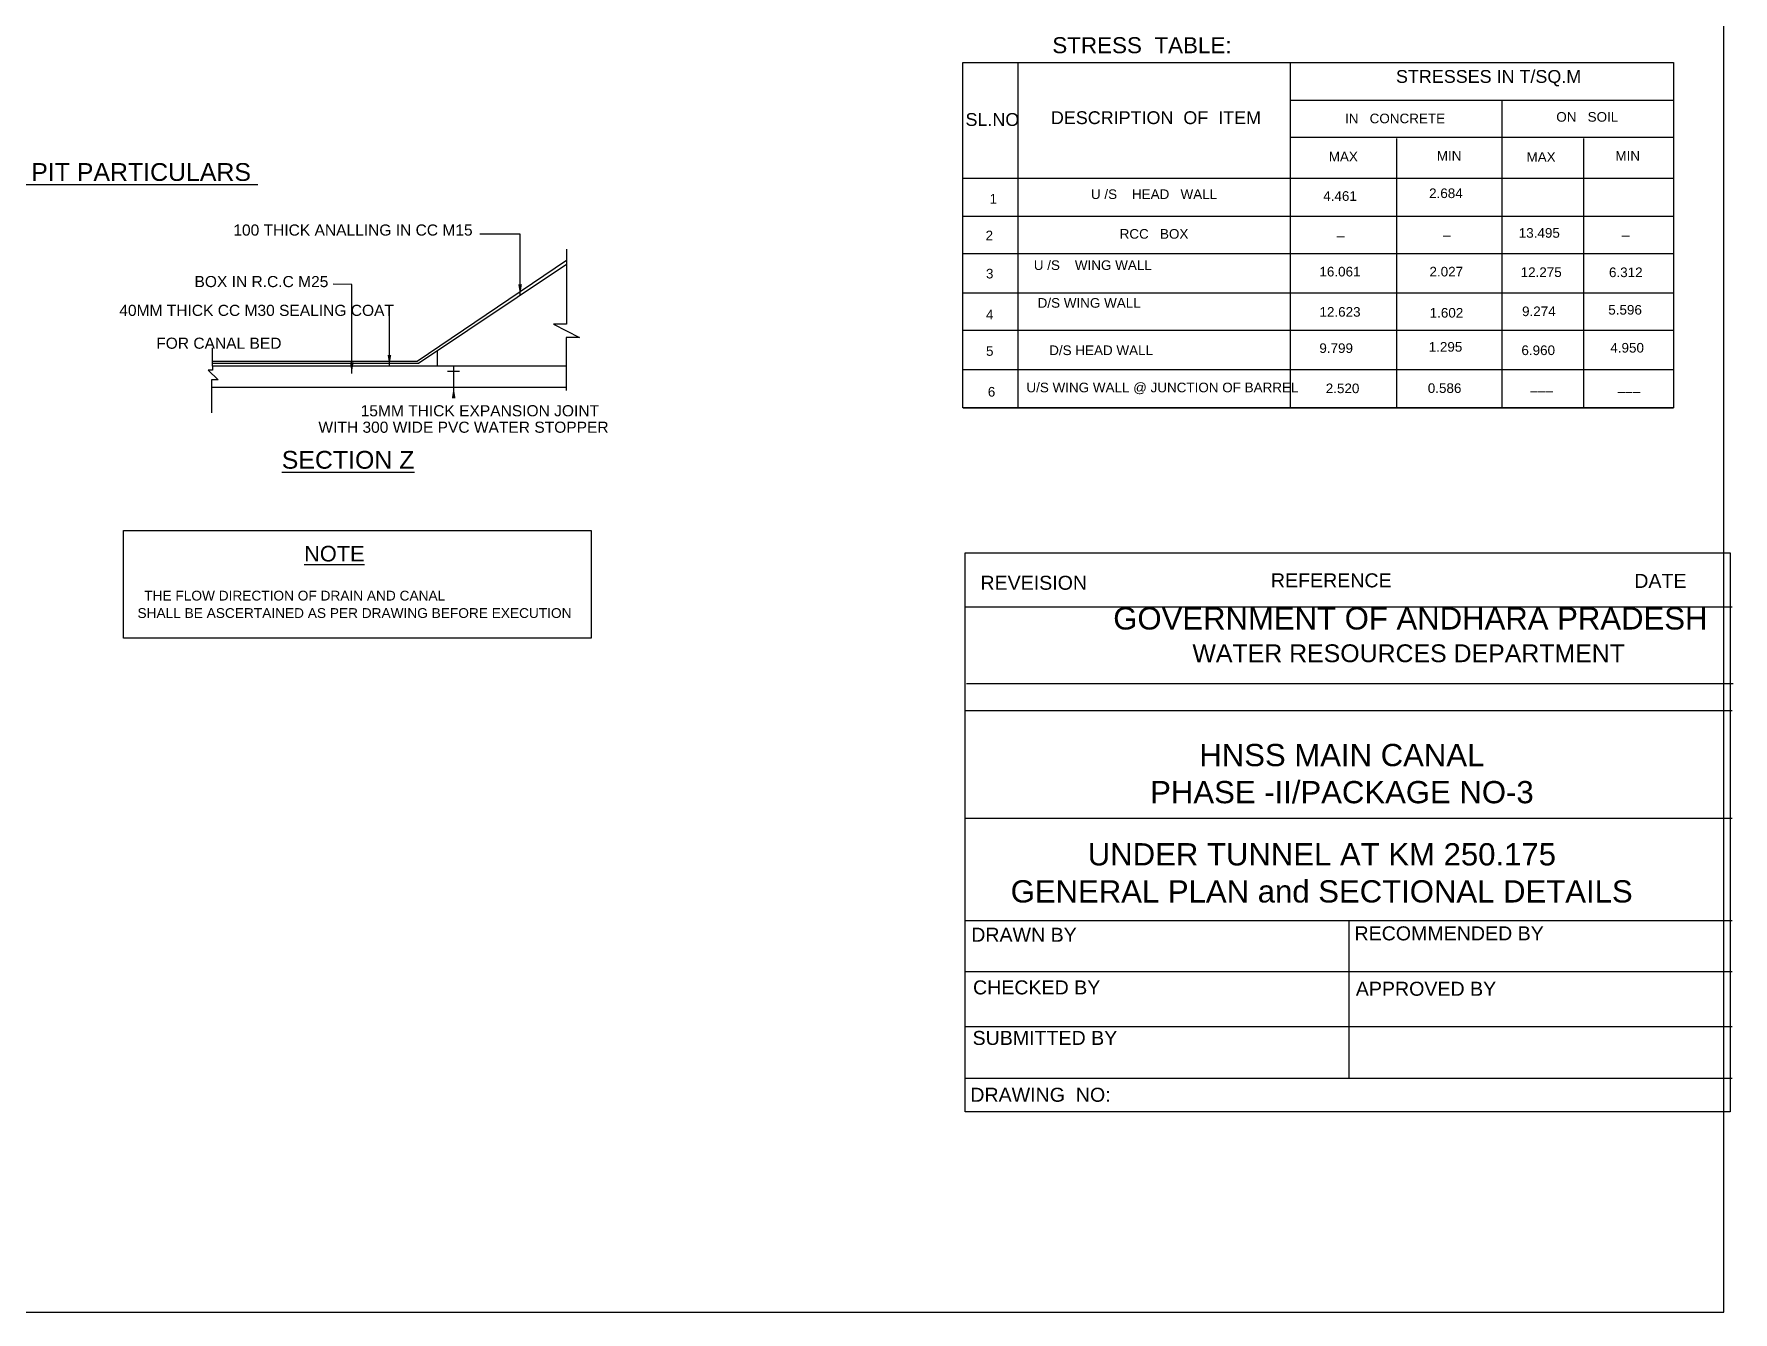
# Model space of a CAD drawing. Header units: inches. Extents: x -32573 to 915254, y -530120 to 171787.
# Drawn here: x 529901 to 911580, y -530120 to -242941 of the extents above; entities that cross this region are included whole.
import ezdxf

# ---------------------------------------------------------------- set-up
doc = ezdxf.new("R2010")
doc.units = ezdxf.units.IN
doc.header["$MEASUREMENT"] = 0
doc.layers.get('Defpoints').update_dxf_attribs({"color": 2})
for name, color, linetype in [('DIMENSIONS', 7, 'Continuous'), ('DRAWING', 2, 'Continuous'), ('TEXT', 1, 'Continuous')]:
    doc.layers.add(name, color=color, linetype=linetype)
doc.styles.get("Standard").update_dxf_attribs({"font": 'arial.ttf', "height": 2500})
doc.dimstyles.get("Standard").update_dxf_attribs({"dimtxt": 3500, "dimasz": 2500, "dimexe": 0.18, "dimexo": 0.0625, "dimgap": 0.09, "dimtad": 0, "dimtih": 1, "dimtoh": 1, "dimdec": 4, "dimzin": 0, "dimdsep": 46, "dimtxsty": 'Standard', "dimcen": 0.09, "dimse1": 1, "dimse2": 1, "dimadec": 0, "dimazin": 0, "dimtfac": 1, "dimtdec": 4, "dimtofl": 0, "dimtmove": 0, "dimatfit": 3, "dimfxl": 1, "dimtolj": 1, "dimtzin": 0, "dimarcsym": 0})

msp = doc.modelspace()

# ---------------------------------------------------------------- linework, layer by layer
at = {"layer": 'Defpoints', "color": 0}
for points in [[(570018.1748, -316431.83869), (615989.63029, -316431.83869), (649507.37069, -293800.02788)], [(649507.37069, -291314.10203), (649507.37069, -308149.38198), (646600.79744, -308149.38198), (652475.66773, -311162.28174), (649479.08692, -311162.28174), (649479.08692, -323055.48936)], [(649507.37069, -294730.41407), (616256.92055, -317018.08253), (570018.1748, -317018.08253)], [(649479.08692, -317552.23784), (570018.1748, -317552.23784), (570018.1748, -313479.07011)], [(620501.76365, -314172.77802), (620501.76365, -317552.23784)], [(570018.1748, -317552.23784), (570018.1748, -318459.31311), (569026.57671, -318459.31311), (571301.76727, -320621.80817), (569779.56106, -320621.80817), (569779.56106, -328048.6901)], [(622774.46235, -318745.36942), (625507.92168, -318745.36942)], [(624179.24689, -317552.23784), (624179.24689, -322332.50499)], [(569779.56106, -322332.50499), (649479.08692, -322332.50499)]]:
    msp.add_lwpolyline(points, dxfattribs=at)
msp.add_lwpolyline([(550034.2122, -354513.68514), (655075.85506, -354513.68514), (655075.85506, -378701.1527), (550034.2122, -378701.1527)], close=True, dxfattribs=at)
at = {"layer": 'DIMENSIONS', "color": 0}
for points in [[(909545.97555, 171787.14331), (-31370.04605, 171787.14331), (-31370.04605, -530119.97398), (909545.97555, -530119.97398)], [(738565.56067, -249320.85403), (898177.52034, -249320.85403), (898177.52034, -326981.38209), (738565.56067, -326981.38209)]]:
    msp.add_lwpolyline(points, close=True, dxfattribs=at)
at = {"layer": 'DRAWING', "color": 0}
for points in [[(750939.85525, -249320.85403), (750939.85525, -326981.38209)], [(812088.79298, -249320.85403), (812088.79298, -326981.38209)], [(812267.41039, -257804.76734), (898177.52034, -257804.76734)], [(859628.31699, -257804.76734), (859628.31699, -326981.38209)], [(812267.41039, -266147.14317), (898177.52034, -266147.14317)], [(835948.29688, -266457.77576), (835948.29688, -326981.38209)], [(877987.48119, -266457.77576), (877987.48119, -326981.38209)], [(738665.54887, -275351.27289), (898177.52034, -275351.27289)], [(738665.54887, -283854.7845), (898177.52034, -283854.7845)], [(738665.54887, -292253.12063), (898177.52034, -292253.12063)], [(738665.54887, -301105.42354), (898177.52034, -301105.42354)], [(738665.54887, -309503.75967), (898177.52034, -309503.75967)], [(738665.54887, -318356.06258), (898177.52034, -318356.06258)], [(738665.54887, -326981.38209), (898177.52034, -326981.38209)]]:
    msp.add_lwpolyline(points, dxfattribs=at)
at = {"layer": 'TEXT', "color": 0}
msp.add_lwpolyline([(910944.11077, -485111.89989), (739090.19723, -485111.89989), (739090.19723, -359551.04575), (910944.11077, -359551.04575)], close=True, dxfattribs=at)
for points in [[(739190.60931, -371676.17633), (911403.6493, -371676.17633)], [(739366.47224, -388911.9974), (911579.51222, -388911.9974)], [(739190.60931, -394989.35909), (911403.6493, -394989.35909)], [(739190.60931, -419182.28286), (911403.6493, -419182.28286)], [(739190.60931, -442174.01951), (911403.6493, -442174.01951)], [(825297.1293, -442174.01951), (825297.1293, -477583.6625)], [(739190.60931, -453610.67399), (911403.6493, -453610.67399)], [(739190.60931, -465927.07112), (911403.6493, -465927.07112)], [(739190.60931, -477583.6625), (911403.6493, -477583.6625)]]:
    msp.add_lwpolyline(points, dxfattribs=at)

# ---------------------------------------------------------------- texts
for s, height, p in [('STRESS  TABLE:', 3602.5579114, (758660.50216, -247266.25496)), ('STRESSES IN T/SQ.M', 2882.0463291, (835868.7873, -253926.00384)), ('SL.NO', 2882.046329, (739158.7674, -263599.3193)), ('DESCRIPTION  OF  ITEM', 2882.0463291, (758348.3879, -263190.4934)), ('IN   CONCRETE', 2161.5347468, (824416.37921, -263003.76662)), ('ON   SOIL', 2161.534747, (871876.83808, -262652.91871)), ('MAX', 2161.534747, (820761.14443, -271572.16283)), ('MIN', 2161.534747, (845028.57844, -271388.87618)), ('MAX', 2161.534747, (865188.66028, -271662.79108)), ('MIN', 2161.534747, (885157.48931, -271403.75296)), ('%%UTRIL PIT PARTICULARS ', 4000, (515626.45671, -275958.11077)), ('U /S    HEAD   WALL', 2161.5347468, (767336.55621, -280021.54968)), ('4.461', 2161.534747, (819516.04799, -280435.00866)), ('2.684', 2161.534747, (843304.48417, -279814.38283)), ('1', 2161.53475, (744562.06358, -281060.17456)), ('100 THICK ANALLING IN CC M15', 2500, (574683.19777, -288247.65471)), ('2', 2161.53475, (743677.54085, -289292.8477)), ('RCC   BOX', 2161.534747, (773796.06359, -288940.60938)), ('_', 2161.53475, (822620.30561, -288008.57478)), ('_', 2161.53475, (846468.41136, -287866.78515)), ('13.495', 2161.534747, (863447.48005, -288727.24278)), ('_', 2161.53475, (886629.20454, -287862.49151)), ('U /S    WING WALL', 2161.5347468, (754504.4074, -295969.08083)), ('BOX IN R.C.C M25', 2500, (565956.75201, -299824.75057)), ('3', 2161.53475, (743757.55027, -297871.814)), ('16.061', 2161.534747, (818662.87825, -297425.09114)), ('2.027', 2161.534747, (843390.59923, -297425.09114)), ('12.275', 2161.534747, (863865.39679, -297546.46355)), ('6.312', 2161.534747, (883711.8831, -297576.63)), ('40MM THICK CC M30 SEALING COAT', 2500, (549063.43591, -306298.02212)), ('4', 2161.53475, (743757.55027, -307080.45123)), ('D/S WING WALL ', 2161.5347468, (755369.76381, -304453.4663)), ('12.623', 2161.534747, (818677.51047, -306472.67606)), ('1.602', 2161.534747, (843425.88724, -306675.29795)), ('9.274', 2161.534747, (864184.7697, -306337.5937)), ('5.596', 2161.534747, (883557.39957, -306001.04487)), ('FOR CANAL BED', 2500, (557364.57243, -313674.25112)), ('D/S HEAD WALL ', 2161.5347468, (757965.32423, -315091.9709)), ('9.799', 2161.534747, (818651.77484, -314614.59528)), ('1.295', 2161.534747, (843212.00496, -314328.22866)), ('6.960', 2161.534747, (864045.19741, -315091.87135)), ('4.950', 2161.534747, (884013.10321, -314531.83788)), ('5', 2161.53475, (743767.21344, -315258.80431)), ('6', 2161.53475, (744172.59472, -324418.66192)), ('U/S WING WALL @ JUNCTION OF BARREL ', 2161.5347468, (752845.20123, -323453.60334)), ('2.520', 2161.534747, (820090.26189, -323651.26413)), ('0.586', 2161.534747, (843009.26303, -323598.51651)), ('___', 2161.534747, (866078.11102, -322826.23759)), ('___', 2161.534747, (885682.20972, -322957.19765)), ('15MM THICK EXPANSION JOINT', 2500, (603286.24267, -328853.1999)), ('WITH 300 WIDE PVC WATER STOPPER', 2500, (593798.16386, -332551.66213)), ('%%USECTION Z', 4000, (585563.38952, -340625.87184)), ('%%UNOTE', 3500, (590583.22502, -361464.16549)), ('REVEISION', 3148.95178, (742516.84832, -367831.45906)), ('REFERENCE ', 3148.95178, (807764.06096, -367285.66497)), ('DATE', 3148.95178, (889399.07658, -367414.78218)), ('THE FLOW DIRECTION OF DRAIN AND CANAL', 2200, (554670.91788, -370249.03483)), ('SHALL BE ASCERTAINED AS PER DRAWING BEFORE EXECUTION', 2200, (553154.87145, -374159.34958)), ('DRAWN BY ', 3148.95178, (740447.98377, -446914.97561)), ('RECOMMENDED BY ', 3148.9517801, (826545.12783, -446604.91021)), ('CHECKED BY ', 3148.9517801, (740849.42902, -458744.30174)), ('APPROVED BY ', 3148.9517801, (826841.90501, -459055.47568)), ('SUBMITTED BY ', 3148.9517801, (740751.4734, -470107.07975)), ('DRAWING  NO:  ', 3148.9517801, (740247.83246, -482873.52717))]:
    msp.add_text(s, height=height, dxfattribs=at).set_placement(p)
at = {"layer": 'TEXT', "color": 0, "char_height": 5000, "attachment_point": 1}
for s, insert, width in [('\\pi210.88;GOVERNMENT OF ANDHARA PRADESH   \\P\\pi17999;{\\H0.8x;WATER RESOURCES DEPARTMENT }', (772137.53608, -371761.54932), 132993.3833561), ('\\pi11335;HNSS MAIN CANAL \\P\\pi294.44;PHASE -II/PACKAGE NO-3', (780350.69793, -402465.54277), 85902.6603001), ('\\pi24534;UNDER TUNNEL AT KM 250.175\\P\\pi7209.5;GENERAL PLAN and SECTIONAL DETAILS  ', (742094.55782, -424765.72037), 153433.338201)]:
    msp.add_mtext(s, dxfattribs=dict(at, insert=insert, width=width))

# ---------------------------------------------------------------- leaders
at = {"layer": 'DIMENSIONS', "color": 0}
for points in [[(639111.82836, -301698.51224), (639111.82836, -287960.77994), (630071.28782, -287960.77994)], [(601282.09304, -319250.24961), (601281.14837, -299198.88763), (597075.51976, -299122.50852)], [(609748.63086, -317552.23784), (609748.63086, -304934.33713)], [(624179.24689, -322332.50499), (624179.24689, -324249.11907)]]:
    msp.add_leader(points, dimstyle='Standard', override={"dimgap": 0.09, "dimtad": 0}, dxfattribs=at)

doc.saveas('drawing.dxf')
